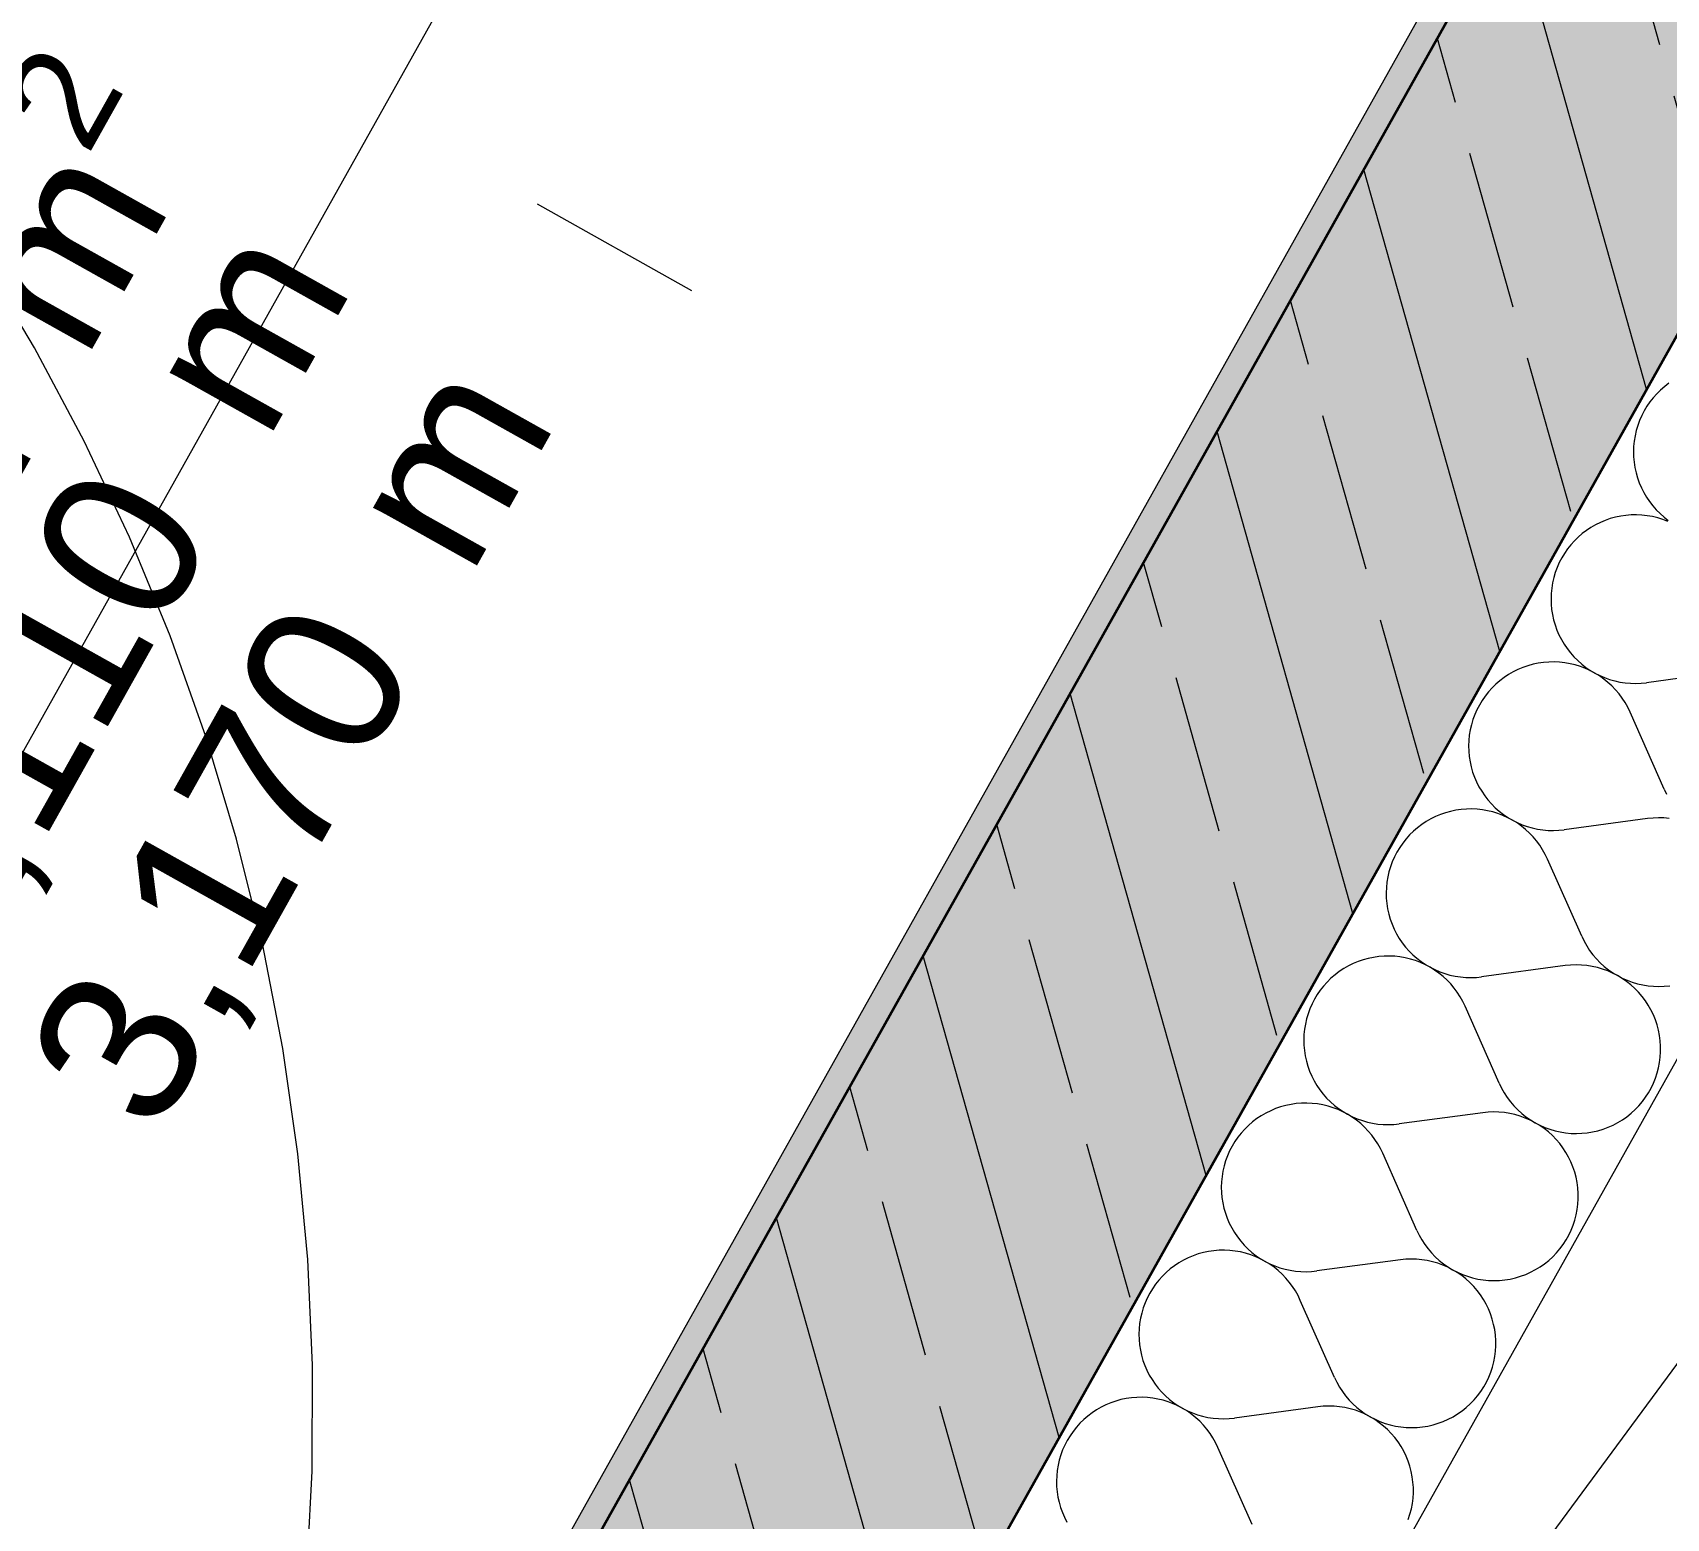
# Model space of a CAD drawing. Header units: metres. Extents: x -27.1 to 50.1, y 105.7 to 163.4.
# Drawn here: x 12.331 to 13.254, y 151.014 to 151.853 of the extents above; entities that cross this region are included whole.
import ezdxf

# ---------------------------------------------------------------- set-up
doc = ezdxf.new("R2010")
doc.units = ezdxf.units.M
doc.header["$MEASUREMENT"] = 0
for name, pattern in [('Achse', [0.0023, 0.0015, -0.0008]), ('Punktlinie', [0.0035, 0, -0.0035]), ('Strichlinie_ eng', [0.0023, 0.0015, -0.0008]), ('Strichpunktlinie', [0.006703, 0.003528, -0.001764, 0, -0.001411])]:
    doc.linetypes.add(name, pattern=pattern)
for name, color, linetype in [('00  Raster', 7, 'Continuous'), ('00  Raster Ausbau', 7, 'Continuous'), ('10  Treppen + Rampen', 7, 'Continuous'), ('10  Wand Massiv', 7, 'Continuous'), ('10  Wand Massiv_Schnittschraffur', 7, 'Continuous'), ('50  NUF - Raumstempel', 7, 'Continuous')]:
    doc.layers.add(name, color=color, linetype=linetype)
doc.styles.add('ERSTELLTER_STIL_1', font='arial.ttf')

# ---------------------------------------------------------------- blocks, each defined once
blk = doc.blocks.new('*X59', base_point=(-0.16283, 98.00747))
at = {"layer": '10  Wand Massiv_Schnittschraffur', "color": 98, "linetype": 'Continuous', "lineweight": 13, "ltscale": 1000, "true_color": 0x000100}
for p, q in [((13.2507, 151.65146), (13.24854, 151.64935)), ((13.25298, 151.65343), (13.2507, 151.65146)), ((13.25538, 151.65525), (13.25298, 151.65343)), ((13.24295, 151.64227), (13.24139, 151.63969)), ((13.24466, 151.64475), (13.24295, 151.64227)), ((13.24653, 151.64711), (13.24466, 151.64475)), ((13.24854, 151.64935), (13.24653, 151.64711)), ((13.23879, 151.63427), (13.23775, 151.63144)), ((13.24001, 151.63702), (13.23879, 151.63427)), ((13.24139, 151.63969), (13.24001, 151.63702)), ((13.23621, 151.62562), (13.23573, 151.62264)), ((13.23689, 151.62855), (13.23621, 151.62562)), ((13.23775, 151.63144), (13.23689, 151.62855)), ((13.23543, 151.61965), (13.23532, 151.61664)), ((13.23532, 151.61664), (13.2354, 151.61363)), ((13.23573, 151.62264), (13.23543, 151.61965)), ((13.2354, 151.61363), (13.23567, 151.61063)), ((13.23567, 151.61063), (13.23613, 151.60765)), ((13.23613, 151.60765), (13.23678, 151.60471)), ((13.23678, 151.60471), (13.23761, 151.60181)), ((13.23761, 151.60181), (13.23863, 151.59898)), ((13.23863, 151.59898), (13.23982, 151.59621)), ((13.23982, 151.59621), (13.24118, 151.59352)), ((13.24118, 151.59352), (13.24271, 151.59093)), ((13.24271, 151.59093), (13.2444, 151.58844)), ((13.2444, 151.58844), (13.24625, 151.58606)), ((13.21942, 151.57783), (13.21664, 151.57667)), ((13.22227, 151.57881), (13.21942, 151.57783)), ((13.22517, 151.57961), (13.22227, 151.57881)), ((13.22812, 151.58023), (13.22517, 151.57961)), ((13.2311, 151.58066), (13.22812, 151.58023)), ((13.23411, 151.5809), (13.2311, 151.58066)), ((13.23712, 151.58095), (13.23411, 151.5809)), ((13.24013, 151.5808), (13.23712, 151.58095)), ((13.24312, 151.58047), (13.24013, 151.5808)), ((13.24609, 151.57995), (13.24312, 151.58047)), ((13.24902, 151.57925), (13.24609, 151.57995)), ((13.24625, 151.58606), (13.24824, 151.5838)), ((13.24824, 151.5838), (13.25038, 151.58167)), ((13.25189, 151.57836), (13.24902, 151.57925)), ((13.25038, 151.58167), (13.25264, 151.57968)), ((13.25471, 151.57728), (13.25189, 151.57836)), ((13.25264, 151.57968), (13.25502, 151.57784)), ((13.20414, 151.56838), (13.20199, 151.56627)), ((13.20642, 151.57035), (13.20414, 151.56838)), ((13.20882, 151.57217), (13.20642, 151.57035)), ((13.21133, 151.57383), (13.20882, 151.57217)), ((13.21394, 151.57533), (13.21133, 151.57383)), ((13.21664, 151.57667), (13.21394, 151.57533)), ((13.1964, 151.55919), (13.19484, 151.55661)), ((13.19811, 151.56167), (13.1964, 151.55919)), ((13.19998, 151.56403), (13.19811, 151.56167)), ((13.20199, 151.56627), (13.19998, 151.56403)), ((13.19224, 151.55118), (13.1912, 151.54835)), ((13.19345, 151.55394), (13.19224, 151.55118)), ((13.19484, 151.55661), (13.19345, 151.55394)), ((13.18966, 151.54253), (13.18917, 151.53956)), ((13.19034, 151.54547), (13.18966, 151.54253)), ((13.1912, 151.54835), (13.19034, 151.54547)), ((13.18887, 151.53656), (13.18877, 151.53355)), ((13.18877, 151.53355), (13.18885, 151.53054)), ((13.18917, 151.53956), (13.18887, 151.53656)), ((13.18885, 151.53054), (13.18912, 151.52754)), ((13.18912, 151.52754), (13.18958, 151.52456)), ((13.18958, 151.52456), (13.19023, 151.52162)), ((13.19023, 151.52162), (13.19106, 151.51873)), ((13.19106, 151.51873), (13.19207, 151.51589)), ((13.19207, 151.51589), (13.19327, 151.51312)), ((13.19327, 151.51312), (13.19463, 151.51044)), ((13.19463, 151.51044), (13.19616, 151.50785)), ((13.19616, 151.50785), (13.19785, 151.50535)), ((13.19785, 151.50535), (13.1997, 151.50297)), ((13.17287, 151.49474), (13.17009, 151.49358)), ((13.17572, 151.49573), (13.17287, 151.49474)), ((13.17862, 151.49653), (13.17572, 151.49573)), ((13.18157, 151.49714), (13.17862, 151.49653)), ((13.18455, 151.49757), (13.18157, 151.49714)), ((13.18755, 151.49781), (13.18455, 151.49757)), ((13.19057, 151.49786), (13.18755, 151.49781)), ((13.19357, 151.49772), (13.19057, 151.49786)), ((13.19657, 151.49739), (13.19357, 151.49772)), ((13.19954, 151.49687), (13.19657, 151.49739)), ((13.20246, 151.49616), (13.19954, 151.49687)), ((13.1997, 151.50297), (13.20169, 151.50071)), ((13.20169, 151.50071), (13.20382, 151.49859)), ((13.20534, 151.49527), (13.20246, 151.49616)), ((13.20382, 151.49859), (13.20608, 151.4966)), ((13.20816, 151.4942), (13.20534, 151.49527)), ((13.20608, 151.4966), (13.20847, 151.49475)), ((13.20847, 151.49475), (13.21096, 151.49307)), ((13.15759, 151.48529), (13.15544, 151.48318)), ((13.15987, 151.48726), (13.15759, 151.48529)), ((13.16227, 151.48908), (13.15987, 151.48726)), ((13.16478, 151.49075), (13.16227, 151.48908)), ((13.16739, 151.49225), (13.16478, 151.49075)), ((13.17009, 151.49358), (13.16739, 151.49225)), ((13.2109, 151.49295), (13.20816, 151.4942)), ((13.21356, 151.49154), (13.2109, 151.49295)), ((13.21096, 151.49307), (13.21356, 151.49154)), ((13.21356, 151.49154), (13.21625, 151.49018)), ((13.21612, 151.48995), (13.21356, 151.49154)), ((13.21858, 151.48821), (13.21612, 151.48995)), ((13.21625, 151.49018), (13.21902, 151.48899)), ((13.22092, 151.48632), (13.21858, 151.48821)), ((13.21902, 151.48899), (13.22185, 151.48798)), ((13.22314, 151.48428), (13.22092, 151.48632)), ((13.22185, 151.48798), (13.22475, 151.48716)), ((13.22475, 151.48716), (13.22769, 151.48651)), ((13.22769, 151.48651), (13.23067, 151.48606)), ((13.23067, 151.48606), (13.23367, 151.48579)), ((13.23367, 151.48579), (13.23668, 151.48571)), ((13.23668, 151.48571), (13.23969, 151.48583)), ((13.23969, 151.48583), (13.24269, 151.48613)), ((13.28989, 151.49244), (13.24269, 151.48613)), ((13.14984, 151.4761), (13.14829, 151.47352)), ((13.15156, 151.47858), (13.14984, 151.4761)), ((13.15343, 151.48094), (13.15156, 151.47858)), ((13.15544, 151.48318), (13.15343, 151.48094)), ((13.22522, 151.48211), (13.22314, 151.48428)), ((13.22717, 151.47981), (13.22522, 151.48211)), ((13.22896, 151.47739), (13.22717, 151.47981)), ((13.2306, 151.47486), (13.22896, 151.47739)), ((13.14568, 151.4681), (13.14464, 151.46527)), ((13.1469, 151.47085), (13.14568, 151.4681)), ((13.14829, 151.47352), (13.1469, 151.47085)), ((13.23207, 151.47223), (13.2306, 151.47486)), ((13.23338, 151.46952), (13.23207, 151.47223)), ((13.25265, 151.42597), (13.23338, 151.46952)), ((13.14311, 151.45945), (13.14262, 151.45647)), ((13.14378, 151.46238), (13.14311, 151.45945)), ((13.14464, 151.46527), (13.14378, 151.46238)), ((13.14232, 151.45348), (13.14221, 151.45047)), ((13.14221, 151.45047), (13.14229, 151.44746)), ((13.14262, 151.45647), (13.14232, 151.45348)), ((13.14229, 151.44746), (13.14257, 151.44446)), ((13.14257, 151.44446), (13.14303, 151.44148)), ((13.14303, 151.44148), (13.14367, 151.43854)), ((13.14367, 151.43854), (13.14451, 151.43564)), ((13.14451, 151.43564), (13.14552, 151.43281)), ((13.14552, 151.43281), (13.14671, 151.43004)), ((13.14671, 151.43004), (13.14808, 151.42735)), ((13.14808, 151.42735), (13.14961, 151.42476)), ((13.14961, 151.42476), (13.1513, 151.42227)), ((13.1513, 151.42227), (13.15315, 151.41989)), ((13.25265, 151.42597), (13.25397, 151.42322)), ((13.12632, 151.41166), (13.12354, 151.4105)), ((13.12917, 151.41264), (13.12632, 151.41166)), ((13.13207, 151.41344), (13.12917, 151.41264)), ((13.13502, 151.41406), (13.13207, 151.41344)), ((13.138, 151.41449), (13.13502, 151.41406)), ((13.141, 151.41473), (13.138, 151.41449)), ((13.14401, 151.41478), (13.141, 151.41473)), ((13.14702, 151.41463), (13.14401, 151.41478)), ((13.15002, 151.4143), (13.14702, 151.41463)), ((13.15298, 151.41378), (13.15002, 151.4143)), ((13.15591, 151.41308), (13.15298, 151.41378)), ((13.15315, 151.41989), (13.15514, 151.41763)), ((13.15514, 151.41763), (13.15727, 151.4155)), ((13.15879, 151.41219), (13.15591, 151.41308)), ((13.15727, 151.4155), (13.15953, 151.41351)), ((13.1616, 151.41111), (13.15879, 151.41219)), ((13.15953, 151.41351), (13.16191, 151.41167)), ((13.16191, 151.41167), (13.16441, 151.40998)), ((13.11104, 151.40221), (13.10889, 151.4001)), ((13.11332, 151.40418), (13.11104, 151.40221)), ((13.11572, 151.406), (13.11332, 151.40418)), ((13.11823, 151.40766), (13.11572, 151.406)), ((13.12084, 151.40916), (13.11823, 151.40766)), ((13.12354, 151.4105), (13.12084, 151.40916)), ((13.16435, 151.40987), (13.1616, 151.41111)), ((13.167, 151.40845), (13.16435, 151.40987)), ((13.16441, 151.40998), (13.16701, 151.40846)), ((13.16957, 151.40687), (13.167, 151.40845)), ((13.16701, 151.40846), (13.16969, 151.4071)), ((13.17202, 151.40513), (13.16957, 151.40687)), ((13.16969, 151.4071), (13.17246, 151.40591)), ((13.17437, 151.40323), (13.17202, 151.40513)), ((13.17246, 151.40591), (13.1753, 151.4049)), ((13.17659, 151.4012), (13.17437, 151.40323)), ((13.1753, 151.4049), (13.1782, 151.40407)), ((13.1782, 151.40407), (13.18114, 151.40343)), ((13.18114, 151.40343), (13.18412, 151.40297)), ((13.18412, 151.40297), (13.18712, 151.40271)), ((13.18712, 151.40271), (13.19013, 151.40263)), ((13.19013, 151.40263), (13.19314, 151.40274)), ((13.19314, 151.40274), (13.19614, 151.40305)), ((13.24334, 151.40935), (13.19614, 151.40305)), ((13.24638, 151.40966), (13.24334, 151.40935)), ((13.24943, 151.40977), (13.24638, 151.40966)), ((13.25248, 151.40969), (13.24943, 151.40977)), ((13.25553, 151.40941), (13.25248, 151.40969)), ((13.10329, 151.39302), (13.10174, 151.39044)), ((13.105, 151.3955), (13.10329, 151.39302)), ((13.10687, 151.39786), (13.105, 151.3955)), ((13.10889, 151.4001), (13.10687, 151.39786)), ((13.17867, 151.39902), (13.17659, 151.4012)), ((13.18061, 151.39672), (13.17867, 151.39902)), ((13.18241, 151.3943), (13.18061, 151.39672)), ((13.18405, 151.39177), (13.18241, 151.3943)), ((13.09913, 151.38501), (13.09809, 151.38218)), ((13.10035, 151.38777), (13.09913, 151.38501)), ((13.10174, 151.39044), (13.10035, 151.38777)), ((13.18552, 151.38915), (13.18405, 151.39177)), ((13.18682, 151.38643), (13.18552, 151.38915)), ((13.20609, 151.34288), (13.18682, 151.38643)), ((13.09656, 151.37636), (13.09607, 151.37339)), ((13.09723, 151.3793), (13.09656, 151.37636)), ((13.09809, 151.38218), (13.09723, 151.3793)), ((13.09577, 151.37039), (13.09566, 151.36738)), ((13.09566, 151.36738), (13.09574, 151.36437)), ((13.09607, 151.37339), (13.09577, 151.37039)), ((13.09574, 151.36437), (13.09601, 151.36137)), ((13.09601, 151.36137), (13.09647, 151.35839)), ((13.09647, 151.35839), (13.09712, 151.35545)), ((13.09712, 151.35545), (13.09795, 151.35256)), ((13.09795, 151.35256), (13.09897, 151.34972)), ((13.09897, 151.34972), (13.10016, 151.34695)), ((13.10016, 151.34695), (13.10152, 151.34427)), ((13.10152, 151.34427), (13.10305, 151.34168)), ((13.10305, 151.34168), (13.10475, 151.33918)), ((13.10475, 151.33918), (13.10659, 151.3368)), ((13.20609, 151.34288), (13.20742, 151.34013)), ((13.20742, 151.34013), (13.20892, 151.33747)), ((13.20892, 151.33747), (13.21058, 151.33491)), ((13.07977, 151.32857), (13.07699, 151.32741)), ((13.08261, 151.32956), (13.07977, 151.32857)), ((13.08552, 151.33036), (13.08261, 151.32956)), ((13.08846, 151.33097), (13.08552, 151.33036)), ((13.09145, 151.3314), (13.08846, 151.33097)), ((13.09445, 151.33164), (13.09145, 151.3314)), ((13.09746, 151.33169), (13.09445, 151.33164)), ((13.10047, 151.33155), (13.09746, 151.33169)), ((13.10346, 151.33122), (13.10047, 151.33155)), ((13.10643, 151.3307), (13.10346, 151.33122)), ((13.10936, 151.32999), (13.10643, 151.3307)), ((13.10659, 151.3368), (13.10859, 151.33454)), ((13.10859, 151.33454), (13.11072, 151.33242)), ((13.11224, 151.3291), (13.10936, 151.32999)), ((13.11072, 151.33242), (13.11298, 151.33043)), ((13.11505, 151.32803), (13.11224, 151.3291)), ((13.11298, 151.33043), (13.11536, 151.32858)), ((13.11536, 151.32858), (13.11786, 151.3269)), ((13.21058, 151.33491), (13.21241, 151.33246)), ((13.21241, 151.33246), (13.21439, 151.33013)), ((13.21439, 151.33013), (13.21652, 151.32794)), ((13.06448, 151.31912), (13.06233, 151.31701)), ((13.06676, 151.32109), (13.06448, 151.31912)), ((13.06916, 151.32291), (13.06676, 151.32109)), ((13.07168, 151.32458), (13.06916, 151.32291)), ((13.07429, 151.32608), (13.07168, 151.32458)), ((13.07699, 151.32741), (13.07429, 151.32608)), ((13.11779, 151.32678), (13.11505, 151.32803)), ((13.12045, 151.32537), (13.11779, 151.32678)), ((13.11786, 151.3269), (13.12045, 151.32537)), ((13.12045, 151.32537), (13.12314, 151.32401)), ((13.12301, 151.32378), (13.12045, 151.32537)), ((13.12547, 151.32204), (13.12301, 151.32378)), ((13.12314, 151.32401), (13.12591, 151.32282)), ((13.12781, 151.32015), (13.12547, 151.32204)), ((13.12591, 151.32282), (13.12875, 151.32181)), ((13.13003, 151.31811), (13.12781, 151.32015)), ((13.12875, 151.32181), (13.13164, 151.32099)), ((13.13164, 151.32099), (13.13459, 151.32034)), ((13.13459, 151.32034), (13.13756, 151.31989)), ((13.13756, 151.31989), (13.14056, 151.31962)), ((13.14056, 151.31962), (13.14358, 151.31954)), ((13.14358, 151.31954), (13.14659, 151.31966)), ((13.14659, 151.31966), (13.14958, 151.31996)), ((13.19678, 151.32627), (13.14958, 151.31996)), ((13.19982, 151.32657), (13.19678, 151.32627)), ((13.20288, 151.32669), (13.19982, 151.32657)), ((13.20593, 151.3266), (13.20288, 151.32669)), ((13.20897, 151.32632), (13.20593, 151.3266)), ((13.21199, 151.32585), (13.20897, 151.32632)), ((13.21497, 151.32518), (13.21199, 151.32585)), ((13.21791, 151.32432), (13.21497, 151.32518)), ((13.21652, 151.32794), (13.21878, 151.32588)), ((13.22078, 151.32328), (13.21791, 151.32432)), ((13.21878, 151.32588), (13.22117, 151.32398)), ((13.22358, 151.32205), (13.22078, 151.32328)), ((13.22117, 151.32398), (13.22368, 151.32223)), ((13.22629, 151.32065), (13.22358, 151.32205)), ((13.22368, 151.32223), (13.22629, 151.32065)), ((13.22629, 151.32065), (13.229, 151.31924)), ((13.22891, 151.31907), (13.22629, 151.32065)), ((13.23143, 151.31734), (13.22891, 151.31907)), ((13.229, 151.31924), (13.2318, 151.318)), ((13.05674, 151.30993), (13.05518, 151.30735)), ((13.05845, 151.31241), (13.05674, 151.30993)), ((13.06032, 151.31477), (13.05845, 151.31241)), ((13.06233, 151.31701), (13.06032, 151.31477)), ((13.13212, 151.31594), (13.13003, 151.31811)), ((13.13406, 151.31364), (13.13212, 151.31594)), ((13.13585, 151.31122), (13.13406, 151.31364)), ((13.13749, 151.30869), (13.13585, 151.31122)), ((13.23382, 151.31544), (13.23143, 151.31734)), ((13.2318, 151.318), (13.23467, 151.31695)), ((13.23609, 151.31339), (13.23382, 151.31544)), ((13.23467, 151.31695), (13.2376, 151.31608)), ((13.23822, 151.31121), (13.23609, 151.31339)), ((13.2376, 151.31608), (13.24058, 151.3154)), ((13.24021, 151.30889), (13.23822, 151.31121)), ((13.24058, 151.3154), (13.24359, 151.31492)), ((13.24359, 151.31492), (13.24664, 151.31463)), ((13.24664, 151.31463), (13.24969, 151.31453)), ((13.24969, 151.31453), (13.25274, 151.31463)), ((13.25274, 151.31463), (13.25579, 151.31493)), ((13.05258, 151.30193), (13.05154, 151.2991)), ((13.05379, 151.30468), (13.05258, 151.30193)), ((13.05518, 151.30735), (13.05379, 151.30468)), ((13.13897, 151.30606), (13.13749, 151.30869)), ((13.14027, 151.30335), (13.13897, 151.30606)), ((13.15954, 151.2598), (13.14027, 151.30335)), ((13.24205, 151.30644), (13.24021, 151.30889)), ((13.24373, 151.30389), (13.24205, 151.30644)), ((13.24523, 151.30123), (13.24373, 151.30389)), ((13.24657, 151.29848), (13.24523, 151.30123)), ((13.05, 151.29328), (13.04951, 151.2903)), ((13.05068, 151.29621), (13.05, 151.29328)), ((13.05154, 151.2991), (13.05068, 151.29621)), ((13.24772, 151.29565), (13.24657, 151.29848)), ((13.2487, 151.29276), (13.24772, 151.29565)), ((13.24948, 151.2898), (13.2487, 151.29276)), ((13.04922, 151.28731), (13.04911, 151.2843)), ((13.04911, 151.2843), (13.04919, 151.28129)), ((13.04951, 151.2903), (13.04922, 151.28731)), ((13.25007, 151.2868), (13.24948, 151.2898)), ((13.25047, 151.28377), (13.25007, 151.2868)), ((13.25068, 151.28073), (13.25047, 151.28377)), ((13.04919, 151.28129), (13.04946, 151.27829)), ((13.04946, 151.27829), (13.04992, 151.27531)), ((13.04992, 151.27531), (13.05057, 151.27237)), ((13.25011, 151.27159), (13.2505, 151.27462)), ((13.2505, 151.27462), (13.25069, 151.27767)), ((13.25069, 151.27767), (13.25068, 151.28073)), ((13.05057, 151.27237), (13.0514, 151.26947)), ((13.0514, 151.26947), (13.05242, 151.26664)), ((13.05242, 151.26664), (13.05361, 151.26387)), ((13.05361, 151.26387), (13.05497, 151.26118)), ((13.24781, 151.26273), (13.24877, 151.26563)), ((13.24877, 151.26563), (13.24954, 151.26859)), ((13.24954, 151.26859), (13.25011, 151.27159)), ((13.05497, 151.26118), (13.0565, 151.25859)), ((13.0565, 151.25859), (13.05819, 151.2561)), ((13.05819, 151.2561), (13.06004, 151.25372)), ((13.15954, 151.2598), (13.16087, 151.25705)), ((13.16087, 151.25705), (13.16236, 151.25438)), ((13.16236, 151.25438), (13.16403, 151.25182)), ((13.2422, 151.25191), (13.24386, 151.25447)), ((13.24386, 151.25447), (13.24535, 151.25714)), ((13.24535, 151.25714), (13.24667, 151.25989)), ((13.24667, 151.25989), (13.24781, 151.26273)), ((13.03321, 151.24549), (13.03043, 151.24433)), ((13.03606, 151.24647), (13.03321, 151.24549)), ((13.03896, 151.24727), (13.03606, 151.24647)), ((13.04191, 151.24789), (13.03896, 151.24727)), ((13.04489, 151.24832), (13.04191, 151.24789)), ((13.0479, 151.24856), (13.04489, 151.24832)), ((13.05091, 151.24861), (13.0479, 151.24856)), ((13.05392, 151.24846), (13.05091, 151.24861)), ((13.05691, 151.24813), (13.05392, 151.24846)), ((13.05988, 151.24761), (13.05691, 151.24813)), ((13.06281, 151.24691), (13.05988, 151.24761)), ((13.06004, 151.25372), (13.06203, 151.25146)), ((13.06203, 151.25146), (13.06416, 151.24933)), ((13.06568, 151.24602), (13.06281, 151.24691)), ((13.06416, 151.24933), (13.06643, 151.24734)), ((13.0685, 151.24494), (13.06568, 151.24602)), ((13.06643, 151.24734), (13.06881, 151.2455)), ((13.06881, 151.2455), (13.0713, 151.24381)), ((13.16403, 151.25182), (13.16586, 151.24937)), ((13.16586, 151.24937), (13.16784, 151.24705)), ((13.16784, 151.24705), (13.16997, 151.24485)), ((13.23628, 151.24492), (13.2384, 151.24712)), ((13.2384, 151.24712), (13.24038, 151.24945)), ((13.24038, 151.24945), (13.2422, 151.25191)), ((13.01793, 151.23604), (13.01578, 151.23393)), ((13.02021, 151.23801), (13.01793, 151.23604)), ((13.02261, 151.23983), (13.02021, 151.23801)), ((13.02512, 151.24149), (13.02261, 151.23983)), ((13.02773, 151.24299), (13.02512, 151.24149)), ((13.03043, 151.24433), (13.02773, 151.24299)), ((13.07124, 151.2437), (13.0685, 151.24494)), ((13.0739, 151.24228), (13.07124, 151.2437)), ((13.0713, 151.24381), (13.0739, 151.24229)), ((13.0739, 151.24229), (13.07659, 151.24093)), ((13.07646, 151.2407), (13.0739, 151.24228)), ((13.07892, 151.23896), (13.07646, 151.2407)), ((13.07659, 151.24093), (13.07936, 151.23974)), ((13.08126, 151.23706), (13.07892, 151.23896)), ((13.07936, 151.23974), (13.0822, 151.23873)), ((13.08348, 151.23503), (13.08126, 151.23706)), ((13.0822, 151.23873), (13.08509, 151.2379)), ((13.08509, 151.2379), (13.08803, 151.23726)), ((13.08803, 151.23726), (13.09101, 151.2368)), ((13.09101, 151.2368), (13.09401, 151.23654)), ((13.09401, 151.23654), (13.09702, 151.23646)), ((13.09702, 151.23646), (13.10003, 151.23657)), ((13.10003, 151.23657), (13.10303, 151.23688)), ((13.15023, 151.24318), (13.10303, 151.23688)), ((13.15327, 151.24349), (13.15023, 151.24318)), ((13.15632, 151.2436), (13.15327, 151.24349)), ((13.15938, 151.24352), (13.15632, 151.2436)), ((13.16242, 151.24324), (13.15938, 151.24352)), ((13.16544, 151.24276), (13.16242, 151.24324)), ((13.16842, 151.24209), (13.16544, 151.24276)), ((13.17135, 151.24124), (13.16842, 151.24209)), ((13.16997, 151.24485), (13.17223, 151.2428)), ((13.17423, 151.24019), (13.17135, 151.24124)), ((13.17223, 151.2428), (13.17462, 151.24089)), ((13.17703, 151.23897), (13.17423, 151.24019)), ((13.17462, 151.24089), (13.17713, 151.23915)), ((13.17974, 151.23756), (13.17703, 151.23897)), ((13.17713, 151.23915), (13.17974, 151.23756)), ((13.17974, 151.23756), (13.18245, 151.23615)), ((13.18236, 151.23599), (13.17974, 151.23756)), ((13.18487, 151.23425), (13.18236, 151.23599)), ((13.18245, 151.23615), (13.18525, 151.23492)), ((13.22102, 151.23496), (13.22381, 151.2362)), ((13.22381, 151.2362), (13.22652, 151.23761)), ((13.22652, 151.23761), (13.22913, 151.2392)), ((13.22913, 151.2392), (13.23163, 151.24095)), ((13.23163, 151.24095), (13.23402, 151.24286)), ((13.23402, 151.24286), (13.23628, 151.24492)), ((13.01018, 151.22685), (13.00863, 151.22427)), ((13.0119, 151.22933), (13.01018, 151.22685)), ((13.01377, 151.23169), (13.0119, 151.22933)), ((13.01578, 151.23393), (13.01377, 151.23169)), ((13.08556, 151.23285), (13.08348, 151.23503)), ((13.08751, 151.23055), (13.08556, 151.23285)), ((13.0893, 151.22813), (13.08751, 151.23055)), ((13.09094, 151.2256), (13.0893, 151.22813)), ((13.18727, 151.23235), (13.18487, 151.23425)), ((13.18525, 151.23492), (13.18811, 151.23386)), ((13.18954, 151.23031), (13.18727, 151.23235)), ((13.18811, 151.23386), (13.19104, 151.233)), ((13.19167, 151.22812), (13.18954, 151.23031)), ((13.19104, 151.233), (13.19402, 151.23232)), ((13.19366, 151.2258), (13.19167, 151.22812)), ((13.19402, 151.23232), (13.19704, 151.23183)), ((13.19704, 151.23183), (13.20008, 151.23154)), ((13.20008, 151.23154), (13.20314, 151.23145)), ((13.20314, 151.23145), (13.20619, 151.23155)), ((13.20619, 151.23155), (13.20923, 151.23185)), ((13.20923, 151.23185), (13.21225, 151.23234)), ((13.21225, 151.23234), (13.21523, 151.23302)), ((13.21523, 151.23302), (13.21816, 151.2339)), ((13.21816, 151.2339), (13.22102, 151.23496)), ((13.00602, 151.21884), (13.00498, 151.21601)), ((13.00724, 151.2216), (13.00602, 151.21884)), ((13.00863, 151.22427), (13.00724, 151.2216)), ((13.09241, 151.22298), (13.09094, 151.2256)), ((13.09372, 151.22026), (13.09241, 151.22298)), ((13.11299, 151.17671), (13.09372, 151.22026)), ((13.1955, 151.22336), (13.19366, 151.2258)), ((13.19717, 151.2208), (13.1955, 151.22336)), ((13.19868, 151.21815), (13.19717, 151.2208)), ((13.20002, 151.2154), (13.19868, 151.21815)), ((13.00345, 151.21019), (13.00296, 151.20722)), ((13.00413, 151.21313), (13.00345, 151.21019)), ((13.00498, 151.21601), (13.00413, 151.21313)), ((13.20117, 151.21257), (13.20002, 151.2154)), ((13.20214, 151.20967), (13.20117, 151.21257)), ((13.20293, 151.20672), (13.20214, 151.20967)), ((13.00266, 151.20422), (13.00255, 151.20121)), ((13.00255, 151.20121), (13.00264, 151.1982)), ((13.00296, 151.20722), (13.00266, 151.20422)), ((13.20352, 151.20372), (13.20293, 151.20672)), ((13.20392, 151.20069), (13.20352, 151.20372)), ((13.20412, 151.19764), (13.20392, 151.20069)), ((13.00264, 151.1982), (13.00291, 151.1952)), ((13.00291, 151.1952), (13.00337, 151.19222)), ((13.00337, 151.19222), (13.00402, 151.18928)), ((13.20356, 151.1885), (13.20394, 151.19153)), ((13.20394, 151.19153), (13.20413, 151.19459)), ((13.20413, 151.19459), (13.20412, 151.19764)), ((13.00402, 151.18928), (13.00485, 151.18639)), ((13.00485, 151.18639), (13.00586, 151.18355)), ((13.00586, 151.18355), (13.00705, 151.18078)), ((13.00705, 151.18078), (13.00842, 151.1781)), ((13.20126, 151.17964), (13.20222, 151.18254)), ((13.20222, 151.18254), (13.20299, 151.1855)), ((13.20299, 151.1855), (13.20356, 151.1885)), ((13.00842, 151.1781), (13.00995, 151.1755)), ((13.00995, 151.1755), (13.01164, 151.17301)), ((13.01164, 151.17301), (13.01349, 151.17063)), ((13.11299, 151.17671), (13.11431, 151.17396)), ((13.11431, 151.17396), (13.11581, 151.1713)), ((13.11581, 151.1713), (13.11748, 151.16874)), ((13.19565, 151.16882), (13.19731, 151.17139)), ((13.19731, 151.17139), (13.1988, 151.17405)), ((13.1988, 151.17405), (13.20012, 151.17681)), ((13.20012, 151.17681), (13.20126, 151.17964)), ((12.98666, 151.1624), (12.98388, 151.16124)), ((12.98951, 151.16339), (12.98666, 151.1624)), ((12.99241, 151.16419), (12.98951, 151.16339)), ((12.99536, 151.1648), (12.99241, 151.16419)), ((12.99834, 151.16523), (12.99536, 151.1648)), ((13.00134, 151.16547), (12.99834, 151.16523)), ((13.00435, 151.16552), (13.00134, 151.16547)), ((13.00736, 151.16538), (13.00435, 151.16552)), ((13.01036, 151.16505), (13.00736, 151.16538)), ((13.01332, 151.16453), (13.01036, 151.16505)), ((13.01625, 151.16382), (13.01332, 151.16453)), ((13.01349, 151.17063), (13.01548, 151.16837)), ((13.01548, 151.16837), (13.01761, 151.16625)), ((13.01913, 151.16293), (13.01625, 151.16382)), ((13.01761, 151.16625), (13.01987, 151.16426)), ((13.02195, 151.16186), (13.01913, 151.16293)), ((13.01987, 151.16426), (13.02226, 151.16241)), ((13.02226, 151.16241), (13.02475, 151.16073)), ((13.11748, 151.16874), (13.11931, 151.16629)), ((13.11931, 151.16629), (13.12129, 151.16396)), ((13.12129, 151.16396), (13.12341, 151.16177)), ((13.18973, 151.16184), (13.19185, 151.16404)), ((13.19185, 151.16404), (13.19382, 151.16637)), ((13.19382, 151.16637), (13.19565, 151.16882)), ((12.97138, 151.15295), (12.96923, 151.15084)), ((12.97366, 151.15492), (12.97138, 151.15295)), ((12.97606, 151.15674), (12.97366, 151.15492)), ((12.97857, 151.15841), (12.97606, 151.15674)), ((12.98118, 151.15991), (12.97857, 151.15841)), ((12.98388, 151.16124), (12.98118, 151.15991)), ((13.02469, 151.16061), (13.02195, 151.16186)), ((13.02735, 151.1592), (13.02469, 151.16061)), ((13.02475, 151.16073), (13.02735, 151.1592)), ((13.02735, 151.1592), (13.03004, 151.15784)), ((13.02991, 151.15761), (13.02735, 151.1592)), ((13.03237, 151.15587), (13.02991, 151.15761)), ((13.03004, 151.15784), (13.0328, 151.15665)), ((13.03471, 151.15398), (13.03237, 151.15587)), ((13.0328, 151.15665), (13.03564, 151.15564)), ((13.03693, 151.15194), (13.03471, 151.15398)), ((13.03564, 151.15564), (13.03854, 151.15482)), ((13.03854, 151.15482), (13.04148, 151.15417)), ((13.04148, 151.15417), (13.04446, 151.15372)), ((13.04446, 151.15372), (13.04746, 151.15345)), ((13.04746, 151.15345), (13.05047, 151.15337)), ((13.05047, 151.15337), (13.05348, 151.15349)), ((13.05348, 151.15349), (13.05648, 151.15379)), ((13.10368, 151.1601), (13.05648, 151.15379)), ((13.10672, 151.1604), (13.10368, 151.1601)), ((13.10977, 151.16052), (13.10672, 151.1604)), ((13.11283, 151.16043), (13.10977, 151.16052)), ((13.11587, 151.16015), (13.11283, 151.16043)), ((13.11889, 151.15968), (13.11587, 151.16015)), ((13.12187, 151.15901), (13.11889, 151.15968)), ((13.1248, 151.15815), (13.12187, 151.15901)), ((13.12341, 151.16177), (13.12568, 151.15971)), ((13.12767, 151.15711), (13.1248, 151.15815)), ((13.12568, 151.15971), (13.12807, 151.15781)), ((13.13047, 151.15588), (13.12767, 151.15711)), ((13.12807, 151.15781), (13.13057, 151.15606)), ((13.13319, 151.15448), (13.13047, 151.15588)), ((13.13057, 151.15606), (13.13319, 151.15448)), ((13.13319, 151.15448), (13.1359, 151.15307)), ((13.13581, 151.1529), (13.13319, 151.15448)), ((13.13832, 151.15117), (13.13581, 151.1529)), ((13.1359, 151.15307), (13.13869, 151.15183)), ((13.17447, 151.15187), (13.17726, 151.15311)), ((13.17726, 151.15311), (13.17997, 151.15453)), ((13.17997, 151.15453), (13.18258, 151.15612)), ((13.18258, 151.15612), (13.18508, 151.15787)), ((13.18508, 151.15787), (13.18747, 151.15978)), ((13.18747, 151.15978), (13.18973, 151.16184)), ((12.96363, 151.14376), (12.96208, 151.14118)), ((12.96535, 151.14624), (12.96363, 151.14376)), ((12.96721, 151.1486), (12.96535, 151.14624)), ((12.96923, 151.15084), (12.96721, 151.1486)), ((13.03901, 151.14977), (13.03693, 151.15194)), ((13.04096, 151.14746), (13.03901, 151.14977)), ((13.04275, 151.14505), (13.04096, 151.14746)), ((13.04439, 151.14252), (13.04275, 151.14505)), ((13.14072, 151.14927), (13.13832, 151.15117)), ((13.13869, 151.15183), (13.14156, 151.15078)), ((13.14299, 151.14722), (13.14072, 151.14927)), ((13.14156, 151.15078), (13.14449, 151.14991)), ((13.14512, 151.14504), (13.14299, 151.14722)), ((13.14449, 151.14991), (13.14747, 151.14923)), ((13.14711, 151.14272), (13.14512, 151.14504)), ((13.14747, 151.14923), (13.15049, 151.14875)), ((13.15049, 151.14875), (13.15353, 151.14846)), ((13.15353, 151.14846), (13.15658, 151.14836)), ((13.15658, 151.14836), (13.15964, 151.14846)), ((13.15964, 151.14846), (13.16268, 151.14876)), ((13.16268, 151.14876), (13.1657, 151.14925)), ((13.1657, 151.14925), (13.16867, 151.14994)), ((13.16867, 151.14994), (13.1716, 151.15081)), ((13.1716, 151.15081), (13.17447, 151.15187)), ((12.95947, 151.13576), (12.95843, 151.13293)), ((12.96069, 151.13851), (12.95947, 151.13576)), ((12.96208, 151.14118), (12.96069, 151.13851)), ((13.04586, 151.13989), (13.04439, 151.14252)), ((13.04717, 151.13718), (13.04586, 151.13989)), ((13.06643, 151.09363), (13.04717, 151.13718)), ((13.14894, 151.14027), (13.14711, 151.14272)), ((13.15062, 151.13772), (13.14894, 151.14027)), ((13.15213, 151.13506), (13.15062, 151.13772)), ((13.15346, 151.13231), (13.15213, 151.13506)), ((12.9569, 151.12711), (12.95641, 151.12413)), ((12.95757, 151.13004), (12.9569, 151.12711)), ((12.95843, 151.13293), (12.95757, 151.13004)), ((13.15462, 151.12948), (13.15346, 151.13231)), ((13.15559, 151.12659), (13.15462, 151.12948)), ((13.15637, 151.12363), (13.15559, 151.12659)), ((12.95611, 151.12114), (12.956, 151.11813)), ((12.956, 151.11813), (12.95608, 151.11512)), ((12.95641, 151.12413), (12.95611, 151.12114)), ((13.15697, 151.12063), (13.15637, 151.12363)), ((13.15737, 151.1176), (13.15697, 151.12063)), ((13.15757, 151.11456), (13.15737, 151.1176)), ((12.95608, 151.11512), (12.95635, 151.11212)), ((12.95635, 151.11212), (12.95681, 151.10914)), ((12.95681, 151.10914), (12.95746, 151.1062)), ((13.15701, 151.10542), (13.15739, 151.10845)), ((13.15739, 151.10845), (13.15758, 151.1115)), ((13.15758, 151.1115), (13.15757, 151.11456)), ((12.95746, 151.1062), (12.9583, 151.1033)), ((12.9583, 151.1033), (12.95931, 151.10047)), ((12.95931, 151.10047), (12.9605, 151.0977)), ((12.9605, 151.0977), (12.96186, 151.09501)), ((13.15471, 151.09656), (13.15566, 151.09946)), ((13.15566, 151.09946), (13.15643, 151.10242)), ((13.15643, 151.10242), (13.15701, 151.10542)), ((12.96186, 151.09501), (12.9634, 151.09242)), ((12.9634, 151.09242), (12.96509, 151.08993)), ((12.96509, 151.08993), (12.96693, 151.08755)), ((13.06643, 151.09363), (13.06776, 151.09088)), ((13.06776, 151.09088), (13.06926, 151.08821)), ((13.06926, 151.08821), (13.07093, 151.08565)), ((13.14909, 151.08574), (13.15076, 151.0883)), ((13.15076, 151.0883), (13.15225, 151.09097)), ((13.15225, 151.09097), (13.15357, 151.09372)), ((13.15357, 151.09372), (13.15471, 151.09656)), ((12.94011, 151.07932), (12.93733, 151.07816)), ((12.94295, 151.0803), (12.94011, 151.07932)), ((12.94586, 151.0811), (12.94295, 151.0803)), ((12.94881, 151.08172), (12.94586, 151.0811)), ((12.95179, 151.08215), (12.94881, 151.08172)), ((12.95479, 151.08239), (12.95179, 151.08215)), ((12.9578, 151.08244), (12.95479, 151.08239)), ((12.96081, 151.08229), (12.9578, 151.08244)), ((12.9638, 151.08196), (12.96081, 151.08229)), ((12.96677, 151.08144), (12.9638, 151.08196)), ((12.9697, 151.08074), (12.96677, 151.08144)), ((12.96693, 151.08755), (12.96893, 151.08529)), ((12.96893, 151.08529), (12.97106, 151.08316)), ((12.97258, 151.07984), (12.9697, 151.08074)), ((12.97106, 151.08316), (12.97332, 151.08117)), ((12.97539, 151.07877), (12.97258, 151.07984)), ((12.97332, 151.08117), (12.9757, 151.07933)), ((12.9757, 151.07933), (12.9782, 151.07764)), ((13.07093, 151.08565), (13.07275, 151.0832)), ((13.07275, 151.0832), (13.07474, 151.08088)), ((13.07474, 151.08088), (13.07686, 151.07868)), ((13.14317, 151.07875), (13.14529, 151.08095)), ((13.14529, 151.08095), (13.14727, 151.08328)), ((13.14727, 151.08328), (13.14909, 151.08574)), ((12.92483, 151.06987), (12.92268, 151.06776)), ((12.92711, 151.07184), (12.92483, 151.06987)), ((12.92951, 151.07366), (12.92711, 151.07184)), ((12.93202, 151.07532), (12.92951, 151.07366)), ((12.93463, 151.07682), (12.93202, 151.07532)), ((12.93733, 151.07816), (12.93463, 151.07682)), ((12.97813, 151.07753), (12.97539, 151.07877)), ((12.98079, 151.07611), (12.97813, 151.07753)), ((12.9782, 151.07764), (12.9808, 151.07612)), ((12.98336, 151.07453), (12.98079, 151.07611)), ((12.9808, 151.07612), (12.98348, 151.07476)), ((12.98581, 151.07279), (12.98336, 151.07453)), ((12.98348, 151.07476), (12.98625, 151.07357)), ((12.98816, 151.07089), (12.98581, 151.07279)), ((12.98625, 151.07357), (12.98909, 151.07256)), ((12.99037, 151.06886), (12.98816, 151.07089)), ((12.98909, 151.07256), (12.99199, 151.07173)), ((12.99199, 151.07173), (12.99493, 151.07109)), ((12.99493, 151.07109), (12.99791, 151.07063)), ((12.99791, 151.07063), (13.00091, 151.07037)), ((13.00091, 151.07037), (13.00392, 151.07029)), ((13.00392, 151.07029), (13.00693, 151.0704)), ((13.00693, 151.0704), (13.00992, 151.07071)), ((13.05712, 151.07701), (13.00992, 151.07071)), ((13.06016, 151.07732), (13.05712, 151.07701)), ((13.06322, 151.07743), (13.06016, 151.07732)), ((13.06627, 151.07735), (13.06322, 151.07743)), ((13.06932, 151.07707), (13.06627, 151.07735)), ((13.07233, 151.07659), (13.06932, 151.07707)), ((13.07532, 151.07592), (13.07233, 151.07659)), ((13.07825, 151.07507), (13.07532, 151.07592)), ((13.07686, 151.07868), (13.07912, 151.07663)), ((13.08112, 151.07402), (13.07825, 151.07507)), ((13.07912, 151.07663), (13.08151, 151.07472)), ((13.08392, 151.0728), (13.08112, 151.07402)), ((13.08151, 151.07472), (13.08402, 151.07298)), ((13.08663, 151.07139), (13.08392, 151.0728)), ((13.08402, 151.07298), (13.08663, 151.07139)), ((13.08925, 151.06982), (13.08663, 151.07139)), ((13.08663, 151.07139), (13.08935, 151.06998)), ((13.09177, 151.06808), (13.08925, 151.06982)), ((13.08935, 151.06998), (13.09214, 151.06875)), ((13.12792, 151.06878), (13.13071, 151.07003)), ((13.13071, 151.07003), (13.13342, 151.07144)), ((13.13342, 151.07144), (13.13603, 151.07303)), ((13.13603, 151.07303), (13.13853, 151.07478)), ((13.13853, 151.07478), (13.14091, 151.07669)), ((13.14091, 151.07669), (13.14317, 151.07875)), ((12.91708, 151.06068), (12.91552, 151.0581)), ((12.91879, 151.06316), (12.91708, 151.06068)), ((12.92066, 151.06552), (12.91879, 151.06316)), ((12.92268, 151.06776), (12.92066, 151.06552)), ((12.99246, 151.06668), (12.99037, 151.06886)), ((12.9944, 151.06438), (12.99246, 151.06668)), ((12.9962, 151.06196), (12.9944, 151.06438)), ((12.99783, 151.05943), (12.9962, 151.06196)), ((13.09416, 151.06618), (13.09177, 151.06808)), ((13.09214, 151.06875), (13.09501, 151.06769)), ((13.09643, 151.06414), (13.09416, 151.06618)), ((13.09501, 151.06769), (13.09794, 151.06683)), ((13.09857, 151.06195), (13.09643, 151.06414)), ((13.09794, 151.06683), (13.10092, 151.06615)), ((13.10056, 151.05963), (13.09857, 151.06195)), ((13.10092, 151.06615), (13.10394, 151.06566)), ((13.10394, 151.06566), (13.10698, 151.06537)), ((13.10698, 151.06537), (13.11003, 151.06528)), ((13.11003, 151.06528), (13.11309, 151.06538)), ((13.11309, 151.06538), (13.11613, 151.06568)), ((13.11613, 151.06568), (13.11914, 151.06617)), ((13.11914, 151.06617), (13.12212, 151.06685)), ((13.12212, 151.06685), (13.12505, 151.06773)), ((13.12505, 151.06773), (13.12792, 151.06878)), ((12.91292, 151.05267), (12.91188, 151.04984)), ((12.91414, 151.05543), (12.91292, 151.05267)), ((12.91552, 151.0581), (12.91414, 151.05543)), ((12.99931, 151.05681), (12.99783, 151.05943)), ((13.00061, 151.05409), (12.99931, 151.05681)), ((13.01988, 151.01054), (13.00061, 151.05409)), ((13.10239, 151.05719), (13.10056, 151.05963)), ((13.10407, 151.05463), (13.10239, 151.05719)), ((13.10558, 151.05198), (13.10407, 151.05463)), ((13.10691, 151.04923), (13.10558, 151.05198)), ((12.91034, 151.04402), (12.90986, 151.04105)), ((12.91102, 151.04696), (12.91034, 151.04402)), ((12.91188, 151.04984), (12.91102, 151.04696)), ((13.10807, 151.0464), (13.10691, 151.04923)), ((13.10904, 151.0435), (13.10807, 151.0464)), ((13.10982, 151.04055), (13.10904, 151.0435)), ((12.90956, 151.03805), (12.90945, 151.03504)), ((12.90945, 151.03504), (12.90953, 151.03203)), ((12.90986, 151.04105), (12.90956, 151.03805)), ((13.11041, 151.03755), (13.10982, 151.04055)), ((13.11081, 151.03452), (13.11041, 151.03755)), ((13.11102, 151.03147), (13.11081, 151.03452)), ((12.90953, 151.03203), (12.9098, 151.02903)), ((12.9098, 151.02903), (12.91026, 151.02605)), ((12.91026, 151.02605), (12.91091, 151.02311)), ((13.11046, 151.02233), (13.11084, 151.02536)), ((13.11084, 151.02536), (13.11103, 151.02841)), ((13.11103, 151.02841), (13.11102, 151.03147)), ((12.91091, 151.02311), (12.91174, 151.02022)), ((12.91174, 151.02022), (12.91276, 151.01738)), ((12.91276, 151.01738), (12.91395, 151.01461)), ((12.91395, 151.01461), (12.91531, 151.01193)), ((13.10816, 151.01347), (13.10911, 151.01637)), ((13.10911, 151.01637), (13.10988, 151.01933)), ((13.10988, 151.01933), (13.11046, 151.02233))]:
    blk.add_line(p, q, dxfattribs=at)

msp = doc.modelspace()

# ---------------------------------------------------------------- hatches: boundary and pattern name
at = {"layer": '10  Wand Massiv_Schnittschraffur', "linetype": 'Continuous', "lineweight": 0, "true_color": 0xffffff}
for points in [[(13.66567, 152.84651), (11.06976, 148.21346), (11.08284, 148.20612), (13.67876, 152.83918)], [(11.25732, 148.10836), (13.85324, 152.74142), (13.67876, 152.83918), (11.08284, 148.20612)]]:
    msp.add_hatch(color=7, dxfattribs=at).paths.add_polyline_path(points)
at = {"layer": '10  Wand Massiv_Schnittschraffur', "linetype": 'Continuous', "lineweight": 13, "true_color": 0x000100}
h = msp.add_hatch(dxfattribs=at)
h.set_pattern_fill('Gips_0001', color=98, style=0, pattern_type=2)
h.set_pattern_definition([(87.605446, (0, 0), (-0.02497817, 0.001044517), [0, -0.025])])
h.paths.add_polyline_path([(13.66567, 152.84651), (11.06976, 148.21346), (11.08284, 148.20612), (13.67876, 152.83918)])
h = msp.add_hatch(dxfattribs=at)
h.set_pattern_fill('Beton__Stahlbeton_0001', color=98, style=0, pattern_type=2)
h.set_pattern_definition([(105.73796, (0, 0), (0.11550147, 0.03254858), []), (105.73796, (-0.05775, -0.01627), (0.11550147, 0.03254858), [0.09, -0.03])])
h.paths.add_polyline_path([(11.25732, 148.10836), (13.85324, 152.74142), (13.67876, 152.83918), (11.08284, 148.20612)])

# ---------------------------------------------------------------- linework, layer by layer
at = {"layer": '00  Raster', "color": 7, "linetype": 'Strichpunktlinie', "lineweight": 13, "ltscale": 1000}
msp.add_line((-11.91683, 108.1804), (14.15132, 154.7055), dxfattribs=at)
at = {"layer": '00  Raster Ausbau', "color": 9, "linetype": 'Achse', "lineweight": 18, "ltscale": 1000}
msp.add_line((13.65875, 151.64233), (13.06524, 150.83751), dxfattribs=at)
at = {"layer": '10  Treppen + Rampen', "color": 7, "linetype": 'Strichlinie_ eng', "lineweight": 13, "ltscale": 1000}
msp.add_arc((11.26951, 151.07609), 1.22, 330.19145, 60.3734, dxfattribs=at)
at = {"layer": '10  Wand Massiv', "color": 7, "linetype": 'Continuous', "lineweight": 35, "ltscale": 1000}
for p, q in [((13.67876, 152.83918), (11.08284, 148.20612)), ((11.25732, 148.10836), (13.82122, 152.68427))]:
    msp.add_line(p, q, dxfattribs=at)
at = {"layer": '10  Wand Massiv', "color": 7, "linetype": 'Continuous', "lineweight": 13, "ltscale": 1000, "flags": 128}
for points in [[(13.66567, 152.84651), (11.06976, 148.21346)], [(11.4318, 148.0106), (13.98344, 152.56464)]]:
    msp.add_lwpolyline(points, dxfattribs=at)
at = {"layer": '50  NUF - Raumstempel', "color": 253, "linetype": 'Punktlinie', "lineweight": 18, "ltscale": 1000, "true_color": 0x9f9f9f}
for p, q in [((12.70352, 151.70759), (12.06947, 152.06285)), ((12.03037, 150.50619), (12.70352, 151.70759))]:
    msp.add_line(p, q, dxfattribs=at)
at = {"layer": '50  NUF - Raumstempel', "color": 253, "linetype": 'Punktlinie', "lineweight": 18, "ltscale": 1000, "true_color": 0x9f9f9f, "flags": 128}
msp.add_lwpolyline([(8.22854, 154.33317), (9.55458, 153.59019), (11.68322, 152.39751), (11.69055, 152.41059), (13.00786, 151.67249), (11.4999, 148.98116), (6.72791, 151.65492)], close=True, dxfattribs=at)

# ---------------------------------------------------------------- block references
at = {"layer": '10  Treppen + Rampen', "color": 7, "linetype": 'Continuous', "lineweight": 13, "ltscale": 1000}
msp.add_blockref('*X59', (-0.16283, 98.00747), dxfattribs=at)

# ---------------------------------------------------------------- texts
at = {"layer": '50  NUF - Raumstempel', "color": 253, "linetype": 'Continuous', "lineweight": 18, "true_color": 0x9f9f9f, "char_height": 0.0875, "attachment_point": 1, "rotation": 60.73796, "style": 'ERSTELLTER_STIL_1'}
for s, insert in [('\\A1;{\\pql;\\pt0,0.1;\\fArial|b0|i0|c0|p38;16,82\\fArial|b0|i0|c0|p38;\\A1{\\H.66x;\\S^  ;}\\fArial|b0|i0|c0|p38; m\\fArial|b0|i0|c0|p38;\\A1{\\H.66x;\\S2^  ;}}', (12.08492, 151.40653)), ('\\A1;{\\pql;\\pt0,0.1;\\fArial|b0|i0|c0|p38;17,110\\fArial|b0|i0|c0|p38;\\A1{\\H.66x;\\S^  ;}\\fArial|b0|i0|c0|p38; m\\fArial|b0|i0|c0|p38;\\A1{\\H.66x;\\S^  ;}}', (12.1765, 151.28868)), ('\\A1;{\\pql;\\pt0,0.1;\\fArial|b0|i0|c0|p38;3,170\\fArial|b0|i0|c0|p38;\\A1{\\H.66x;\\S^  ;}\\fArial|b0|i0|c0|p38; m\\fArial|b0|i0|c0|p38;\\A1{\\H.66x;\\S^  ;}}', (12.32461, 151.27172))]:
    msp.add_mtext(s, dxfattribs=dict(at, insert=insert))

doc.saveas('drawing.dxf')
